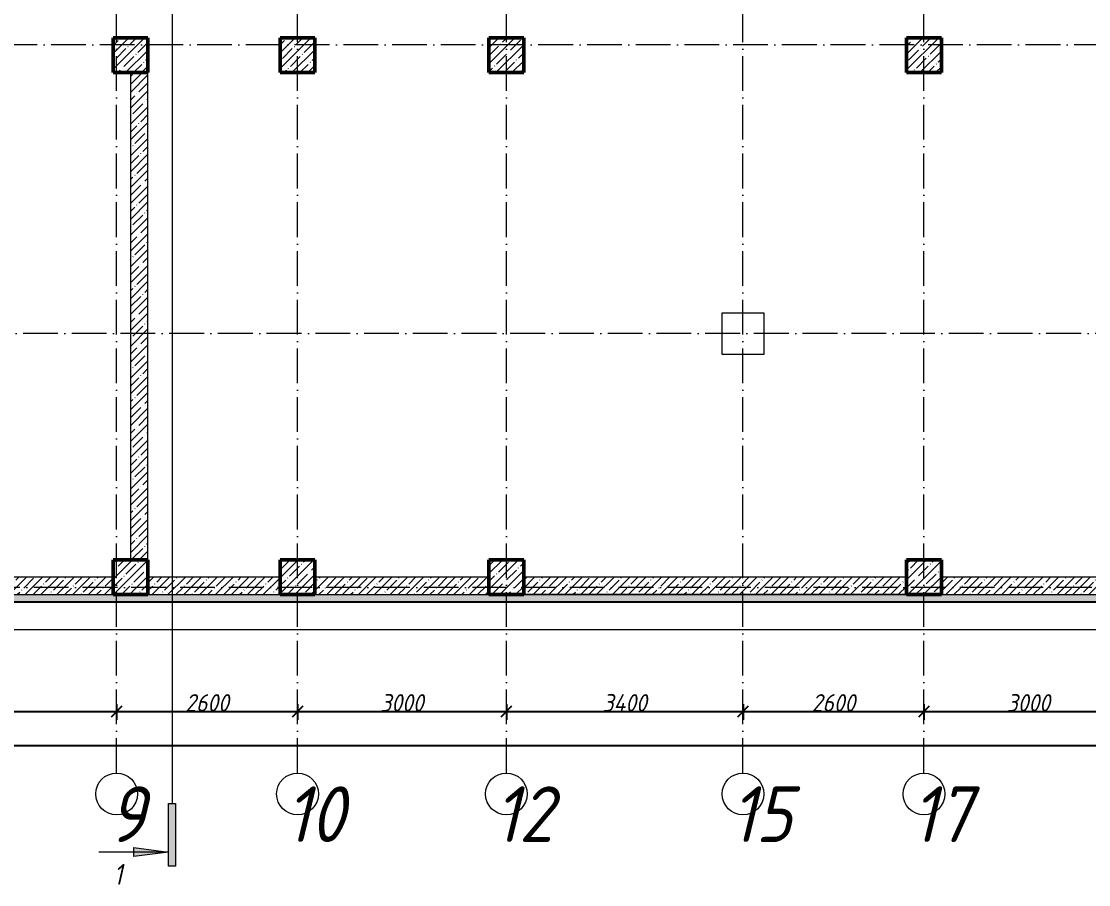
# Model space of a CAD drawing. Header units: millimetres. Extents: x -12989 to 629078, y -109036 to 555275.
# Drawn here: x 526720 to 542055, y 422042 to 434446 of the extents above; entities that cross this region are included whole.
import ezdxf

# ---------------------------------------------------------------- set-up
doc = ezdxf.new("R2010")
doc.units = ezdxf.units.MM
doc.linetypes.add('50_200_ШТРИХ_1Т_ш5_п1_п1_', pattern=[700, 500, -100, 0, -100])
for name, color, linetype, lineweight in [('A-____-____-DIMS', 7, 'Continuous', 9), ('A-FLOR-____-OTLN', 7, 'Continuous', 9), ('A-WALL-____-MCUT', 7, 'Continuous', 13), ('A-WALL-____-MCUT-1', 7, 'Continuous', 9), ('A-WALL-____-MCUT-3', 7, 'Continuous', 9), ('A-WALL-____-PATT-1', 7, 'Continuous', 9), ('A-WALL-FNSH-MCUT-1', 7, 'Continuous', 9), ('G-____-____-SYMB', 7, 'Continuous', 9), ('S-COLS-____-MCUT', 7, 'Continuous', 50), ('S-COLS-____-OTLN', 7, 'Continuous', 9), ('S-GRID-____-IDEN', 7, 'Continuous', 9), ('S-GRID-____-OTLN-1', 7, '50_200_ШТРИХ_1Т_ш5_п1_п1_', 9)]:
    doc.layers.add(name, color=color, linetype=linetype, lineweight=lineweight)
doc.layers.add('G-____-____-SYMB-1', color=9, linetype='Continuous', lineweight=9, true_color=0x808080)
doc.styles.add('ISOCPEUR_I', font='isocpeui.ttf', dxfattribs={"width": 0.9, "height": 2.5})
doc.styles.add('ISOCPEUR_I_4', font='isocpeui.ttf', dxfattribs={"width": 0.85, "height": 2})
doc.styles.add('ISOCPEUR_I_9', font='isocpeui.ttf', dxfattribs={"width": 0.9, "height": 250})
doc.dimstyles.new('ISO-2_5_0_9К_БОЛЬШОЙ_ОСИ', dxfattribs={"dimscale": 304.8, "dimtxt": 248.995294, "dimasz": 0.492126, "dimexe": 0.393701, "dimexo": 0, "dimgap": 0, "dimtad": 1, "dimdec": 0, "dimzin": 0, "dimdsep": 46, "dimtxsty": 'ISOCPEUR_I_9', "dimblk1": 'OBLIQUE', "dimblk2": 'OBLIQUE', "dimsah": 1, "dimcen": 0.09, "dimdle": 0.393701, "dimazin": 0, "dimtfac": 1, "dimtdec": 4, "dimtix": 1, "dimtmove": 0, "dimatfit": 3, "dimfxl": 1, "dimtvp": 1, "dimtolj": 1, "dimtzin": 0, "dimarcsym": 2})
pattern_1 = [(45, (513638.8, 428127.92), (-114.04925, 114.04925), []), (45, (513752.85, 428127.92), (-114.04925, 114.04925), [201.612, -40.322, 3.353, -36.97])]

# ---------------------------------------------------------------- blocks, each defined once
blk = doc.blocks.new('BSC_Колонна _Прямоугольная - 500х500-V69-АР1_Кладочный план подвала в осях 1-64_А-ГГ')
at = {"layer": 'S-COLS-____-OTLN'}
h = blk.add_hatch(dxfattribs=at)
h.set_pattern_fill('FP_80', color=256, style=0, pattern_type=2)
h.set_pattern_definition([(45, (-14650, -5831.04), (-114.0493, 114.0493), []), (45, (-14535.95, -5831.04), (-114.0493, 114.0493), [201.612, -40.322, 3.353, -36.97])])
h.paths.add_polyline_path([(-250, -250), (250, -250), (250, 250), (-250, 250)], flags=0)
at = {"layer": 'S-COLS-____-MCUT'}
for p, q in [((250, 250), (-250, 250)), ((-250, 250), (-250, -250)), ((250, -250), (250, 250)), ((-250, -250), (250, -250))]:
    blk.add_line(p, q, dxfattribs=at)
blk = doc.blocks.new('BSC_Колонна _Прямоугольная - 500х500-V77-АР1_Кладочный план подвала в осях 1-64_А-ГГ')
at = {"layer": 'S-COLS-____-OTLN'}
h = blk.add_hatch(dxfattribs=at)
h.set_pattern_fill('FP_88', color=256, style=0, pattern_type=2)
h.set_pattern_definition([(45, (-20050, 1668.96), (-114.0493, 114.0493), []), (45, (-19935.95, 1668.96), (-114.0493, 114.0493), [201.613, -40.323, 3.353, -36.97])])
h.paths.add_polyline_path([(-250, -250), (250, -250), (250, 250), (-250, 250)], flags=0)
at = {"layer": 'S-COLS-____-MCUT'}
for p, q in [((250, 250), (-250, 250)), ((-250, 250), (-250, -250)), ((250, -250), (250, 250)), ((-250, -250), (250, -250))]:
    blk.add_line(p, q, dxfattribs=at)
blk = doc.blocks.new('BSC_Колонна _Прямоугольная - 500х500-V78-АР1_Кладочный план подвала в осях 1-64_А-ГГ')
at = {"layer": 'S-COLS-____-OTLN'}
h = blk.add_hatch(dxfattribs=at)
h.set_pattern_fill('FP_89', color=256, style=0, pattern_type=2)
h.set_pattern_definition([(45, (-20050, -5831.04), (-114.0493, 114.0493), []), (45, (-19935.95, -5831.04), (-114.0493, 114.0493), [201.613, -40.323, 3.353, -36.97])])
h.paths.add_polyline_path([(-250, -250), (250, -250), (250, 250), (-250, 250)], flags=0)
at = {"layer": 'S-COLS-____-MCUT'}
for p, q in [((250, 250), (-250, 250)), ((-250, 250), (-250, -250)), ((250, -250), (250, 250)), ((-250, -250), (250, -250))]:
    blk.add_line(p, q, dxfattribs=at)
blk = doc.blocks.new('BSC_Колонна _Прямоугольная - 500х500-V93-АР1_Кладочный план подвала в осях 1-64_А-ГГ')
at = {"layer": 'S-COLS-____-OTLN'}
h = blk.add_hatch(dxfattribs=at)
h.set_pattern_fill('FP_105', color=256, style=0, pattern_type=2)
h.set_pattern_definition([(45, (-26050, 1668.96), (-114.0493, 114.0493), []), (45, (-25935.95, 1668.96), (-114.0493, 114.0493), [201.613, -40.323, 3.353, -36.97])])
h.paths.add_polyline_path([(-250, -250), (250, -250), (250, 250), (-250, 250)], flags=0)
at = {"layer": 'S-COLS-____-MCUT'}
for p, q in [((250, 250), (-250, 250)), ((-250, 250), (-250, -250)), ((250, -250), (250, 250)), ((-250, -250), (250, -250))]:
    blk.add_line(p, q, dxfattribs=at)
blk = doc.blocks.new('BSC_Колонна _Прямоугольная - 500х500-V94-АР1_Кладочный план подвала в осях 1-64_А-ГГ')
at = {"layer": 'S-COLS-____-OTLN'}
h = blk.add_hatch(dxfattribs=at)
h.set_pattern_fill('FP_106', color=256, style=0, pattern_type=2)
h.set_pattern_definition([(45, (-26050, -5831.04), (-114.0493, 114.0493), []), (45, (-25935.95, -5831.04), (-114.0493, 114.0493), [201.613, -40.323, 3.353, -36.97])])
h.paths.add_polyline_path([(-250, -250), (250, -250), (250, 250), (-250, 250)], flags=0)
at = {"layer": 'S-COLS-____-MCUT'}
for p, q in [((250, 250), (-250, 250)), ((-250, 250), (-250, -250)), ((250, -250), (250, 250)), ((-250, -250), (250, -250))]:
    blk.add_line(p, q, dxfattribs=at)
blk = doc.blocks.new('BSC_Колонна _Прямоугольная - 500х500-V138-АР1_Кладочный план подвала в осях 1-64_А-ГГ')
at = {"layer": 'S-COLS-____-OTLN'}
h = blk.add_hatch(dxfattribs=at)
h.set_pattern_fill('FP_154', color=256, style=0, pattern_type=2)
h.set_pattern_definition([(45, (-17050, -5831.04), (-114.0493, 114.0493), []), (45, (-16935.95, -5831.04), (-114.0493, 114.0493), [201.612, -40.322, 3.353, -36.97])])
h.paths.add_polyline_path([(-250, -250), (250, -250), (250, 250), (-250, 250)], flags=0)
at = {"layer": 'S-COLS-____-MCUT'}
for p, q in [((250, 250), (-250, 250)), ((-250, 250), (-250, -250)), ((250, -250), (250, 250)), ((-250, -250), (250, -250))]:
    blk.add_line(p, q, dxfattribs=at)
blk = doc.blocks.new('BSC_Колонна _Прямоугольная - 500х500-V139-АР1_Кладочный план подвала в осях 1-64_А-ГГ')
at = {"layer": 'S-COLS-____-OTLN'}
h = blk.add_hatch(dxfattribs=at)
h.set_pattern_fill('FP_155', color=256, style=0, pattern_type=2)
h.set_pattern_definition([(45, (-14650, 1668.96), (-114.0493, 114.0493), []), (45, (-14535.95, 1668.96), (-114.0493, 114.0493), [201.612, -40.322, 3.353, -36.97])])
h.paths.add_polyline_path([(-250, -250), (250, -250), (250, 250), (-250, 250)], flags=0)
at = {"layer": 'S-COLS-____-MCUT'}
for p, q in [((250, 250), (-250, 250)), ((-250, 250), (-250, -250)), ((250, -250), (250, 250)), ((-250, -250), (250, -250))]:
    blk.add_line(p, q, dxfattribs=at)
blk = doc.blocks.new('Ось сетки - Круг_Ø6_00__ISO-2_5_0_9K_-25732049-АР1_Кладочный план подвала в осях 1-64_А-ГГ')
at = {"layer": 'S-GRID-____-IDEN'}
blk.add_circle((0, 0), 3, dxfattribs=at)
blk = doc.blocks.new('Разрез - Концевая часть разреза-18266132-АР1_Кладочный план подвала в осях 1-64_А-ГГ')
at = {"layer": 'G-____-____-SYMB'}
for points in [[(0, 0.5), (0, -0.5), (-9, -0.5), (-9, 0.5)], [(-6.29, -5.5), (-7.61, -5.5), (-6.95, -0.5)]]:
    blk.add_hatch(color=256, dxfattribs=at).paths.add_polyline_path(points, flags=0)
for p, q in [((0, 0.5), (-9, 0.5)), ((-9, 0.5), (-9, -0.5)), ((0, -0.5), (0, 0.5)), ((-9, -0.5), (0, -0.5)), ((-6.95, -0.5), (-7.61, -5.5)), ((-6.95, -0.5), (-6.95, -10.5)), ((-6.29, -5.5), (-6.95, -0.5)), ((-7.61, -5.5), (-6.29, -5.5))]:
    blk.add_line(p, q, dxfattribs=at)
blk = doc.blocks.new('_Oblique')
at = {"color": 0, "linetype": 'ByBlock', "lineweight": -2}
blk.add_line((-0.5, -0.5), (0.5, 0.5), dxfattribs=at)
blk = doc.blocks.new('*D6464')
at = {"layer": 'A-____-____-DIMS', "color": 0, "lineweight": -2, "transparency": 16777216}
for p, q in [((523489, 424635), (523489, 424409)), ((528089, 424635), (528089, 424409)), ((523369, 424529), (528209, 424529))]:
    blk.add_line(p, q, dxfattribs=at)
at = {"layer": 'Defpoints', "color": 0, "transparency": 16777216}
for p in [(523489, 424635), (528089, 424635), (528089, 424529)]:
    blk.add_point(p, dxfattribs=at)
at = {"layer": 'A-____-____-DIMS', "color": 0, "lineweight": -2, "transparency": 16777216, "xscale": 150, "yscale": 150, "zscale": 150, "rotation": 180}
blk.add_blockref('_Oblique', (523489, 424529), dxfattribs=at)
at = {"layer": 'A-____-____-DIMS', "color": 0, "lineweight": -2, "transparency": 16777216, "xscale": 150, "yscale": 150, "zscale": 150}
blk.add_blockref('_Oblique', (528089, 424529), dxfattribs=at)
at = {"layer": 'A-____-____-DIMS', "color": 0, "transparency": 16777216, "insert": (525789, 424654), "char_height": 250, "width": 781.46, "attachment_point": 5, "style": 'ISOCPEUR_I_9'}
blk.add_mtext('\\A1;4600', dxfattribs=at)
blk = doc.blocks.new('*D6465')
at = {"layer": 'A-____-____-DIMS', "color": 0, "lineweight": -2, "transparency": 16777216}
for p, q in [((528089, 424635), (528089, 424409)), ((530689, 424635), (530689, 424409)), ((527969, 424529), (530809, 424529))]:
    blk.add_line(p, q, dxfattribs=at)
at = {"layer": 'Defpoints', "color": 0, "transparency": 16777216}
for p in [(528089, 424635), (530689, 424635), (530689, 424529)]:
    blk.add_point(p, dxfattribs=at)
at = {"layer": 'A-____-____-DIMS', "color": 0, "lineweight": -2, "transparency": 16777216, "xscale": 150, "yscale": 150, "zscale": 150, "rotation": 180}
blk.add_blockref('_Oblique', (528089, 424529), dxfattribs=at)
at = {"layer": 'A-____-____-DIMS', "color": 0, "lineweight": -2, "transparency": 16777216, "xscale": 150, "yscale": 150, "zscale": 150}
blk.add_blockref('_Oblique', (530689, 424529), dxfattribs=at)
at = {"layer": 'A-____-____-DIMS', "color": 0, "transparency": 16777216, "insert": (529389, 424654), "char_height": 250, "width": 758.48, "attachment_point": 5, "style": 'ISOCPEUR_I_9'}
blk.add_mtext('\\A1;2600', dxfattribs=at)
blk = doc.blocks.new('*D6466')
at = {"layer": 'A-____-____-DIMS', "color": 0, "lineweight": -2, "transparency": 16777216}
for p, q in [((530689, 424635), (530689, 424409)), ((533689, 424635), (533689, 424409)), ((530569, 424529), (533809, 424529))]:
    blk.add_line(p, q, dxfattribs=at)
at = {"layer": 'Defpoints', "color": 0, "transparency": 16777216}
for p in [(530689, 424635), (533689, 424635), (533689, 424529)]:
    blk.add_point(p, dxfattribs=at)
at = {"layer": 'A-____-____-DIMS', "color": 0, "lineweight": -2, "transparency": 16777216, "xscale": 150, "yscale": 150, "zscale": 150, "rotation": 180}
blk.add_blockref('_Oblique', (530689, 424529), dxfattribs=at)
at = {"layer": 'A-____-____-DIMS', "color": 0, "lineweight": -2, "transparency": 16777216, "xscale": 150, "yscale": 150, "zscale": 150}
blk.add_blockref('_Oblique', (533689, 424529), dxfattribs=at)
at = {"layer": 'A-____-____-DIMS', "color": 0, "transparency": 16777216, "insert": (532189, 424654), "char_height": 250, "width": 758.48, "attachment_point": 5, "style": 'ISOCPEUR_I_9'}
blk.add_mtext('\\A1;3000', dxfattribs=at)
blk = doc.blocks.new('*D6467')
at = {"layer": 'A-____-____-DIMS', "color": 0, "lineweight": -2, "transparency": 16777216}
for p, q in [((533689, 424635), (533689, 424409)), ((537089, 424635), (537089, 424409)), ((533569, 424529), (537209, 424529))]:
    blk.add_line(p, q, dxfattribs=at)
at = {"layer": 'Defpoints', "color": 0, "transparency": 16777216}
for p in [(533689, 424635), (537089, 424635), (537089, 424529)]:
    blk.add_point(p, dxfattribs=at)
at = {"layer": 'A-____-____-DIMS', "color": 0, "lineweight": -2, "transparency": 16777216, "xscale": 150, "yscale": 150, "zscale": 150, "rotation": 180}
blk.add_blockref('_Oblique', (533689, 424529), dxfattribs=at)
at = {"layer": 'A-____-____-DIMS', "color": 0, "lineweight": -2, "transparency": 16777216, "xscale": 150, "yscale": 150, "zscale": 150}
blk.add_blockref('_Oblique', (537089, 424529), dxfattribs=at)
at = {"layer": 'A-____-____-DIMS', "color": 0, "transparency": 16777216, "insert": (535389, 424654), "char_height": 250, "width": 781.46, "attachment_point": 5, "style": 'ISOCPEUR_I_9'}
blk.add_mtext('\\A1;3400', dxfattribs=at)
blk = doc.blocks.new('*D6468')
at = {"layer": 'A-____-____-DIMS', "color": 0, "lineweight": -2, "transparency": 16777216}
for p, q in [((537089, 424635), (537089, 424409)), ((539689, 424635), (539689, 424409)), ((536969, 424529), (539809, 424529))]:
    blk.add_line(p, q, dxfattribs=at)
at = {"layer": 'Defpoints', "color": 0, "transparency": 16777216}
for p in [(537089, 424635), (539689, 424635), (539689, 424529)]:
    blk.add_point(p, dxfattribs=at)
at = {"layer": 'A-____-____-DIMS', "color": 0, "lineweight": -2, "transparency": 16777216, "xscale": 150, "yscale": 150, "zscale": 150, "rotation": 180}
blk.add_blockref('_Oblique', (537089, 424529), dxfattribs=at)
at = {"layer": 'A-____-____-DIMS', "color": 0, "lineweight": -2, "transparency": 16777216, "xscale": 150, "yscale": 150, "zscale": 150}
blk.add_blockref('_Oblique', (539689, 424529), dxfattribs=at)
at = {"layer": 'A-____-____-DIMS', "color": 0, "transparency": 16777216, "insert": (538389, 424654), "char_height": 250, "width": 758.48, "attachment_point": 5, "style": 'ISOCPEUR_I_9'}
blk.add_mtext('\\A1;2600', dxfattribs=at)
blk = doc.blocks.new('*D6469')
at = {"layer": 'A-____-____-DIMS', "color": 0, "lineweight": -2, "transparency": 16777216}
for p, q in [((539689, 424635), (539689, 424409)), ((542689, 424635), (542689, 424409)), ((539569, 424529), (542809, 424529))]:
    blk.add_line(p, q, dxfattribs=at)
at = {"layer": 'Defpoints', "color": 0, "transparency": 16777216}
for p in [(539689, 424635), (542689, 424635), (542689, 424529)]:
    blk.add_point(p, dxfattribs=at)
at = {"layer": 'A-____-____-DIMS', "color": 0, "lineweight": -2, "transparency": 16777216, "xscale": 150, "yscale": 150, "zscale": 150, "rotation": 180}
blk.add_blockref('_Oblique', (539689, 424529), dxfattribs=at)
at = {"layer": 'A-____-____-DIMS', "color": 0, "lineweight": -2, "transparency": 16777216, "xscale": 150, "yscale": 150, "zscale": 150}
blk.add_blockref('_Oblique', (542689, 424529), dxfattribs=at)
at = {"layer": 'A-____-____-DIMS', "color": 0, "transparency": 16777216, "insert": (541189, 424654), "char_height": 250, "width": 758.48, "attachment_point": 5, "style": 'ISOCPEUR_I_9'}
blk.add_mtext('\\A1;3000', dxfattribs=at)
blk = doc.blocks.new('*D6491')
at = {"layer": 'A-____-____-DIMS', "color": 0, "lineweight": -2, "transparency": 16777216}
for p, q in [((511169, 424041), (614909, 424041)), ((511289, 424147), (511289, 423921)), ((614789, 424147), (614789, 423921))]:
    blk.add_line(p, q, dxfattribs=at)
at = {"layer": 'Defpoints', "color": 0, "transparency": 16777216}
for p in [(511289, 424147), (614789, 424147), (614789, 424041)]:
    blk.add_point(p, dxfattribs=at)
at = {"layer": 'A-____-____-DIMS', "color": 0, "lineweight": -2, "transparency": 16777216, "xscale": 150, "yscale": 150, "zscale": 150, "rotation": 180}
blk.add_blockref('_Oblique', (511289, 424041), dxfattribs=at)
at = {"layer": 'A-____-____-DIMS', "color": 0, "lineweight": -2, "transparency": 16777216, "xscale": 150, "yscale": 150, "zscale": 150}
blk.add_blockref('_Oblique', (614789, 424041), dxfattribs=at)
at = {"layer": 'A-____-____-DIMS', "color": 0, "transparency": 16777216, "insert": (563039, 424166), "char_height": 250, "width": 1080.26, "attachment_point": 5, "style": 'ISOCPEUR_I_9'}
blk.add_mtext('\\A1;103500', dxfattribs=at)

msp = doc.modelspace()

# ---------------------------------------------------------------- hatches: boundary and pattern name
at = {"layer": 'A-WALL-____-PATT-1'}
h = msp.add_hatch(dxfattribs=at)
h.set_pattern_fill('FP_1', color=256, style=0, pattern_type=2)
h.set_pattern_definition(pattern_1)
h.paths.add_polyline_path([(528538.8036, 426708.9591), (528538.8036, 433708.9591), (528288.8036, 433708.9591), (528288.8036, 426708.9591)], flags=0)
h = msp.add_hatch(dxfattribs=at)
h.set_pattern_fill('FP_1', color=256, style=0, pattern_type=2)
h.set_pattern_definition(pattern_1)
h.paths.add_polyline_path([(528038.8036, 426208.9591), (528038.8036, 426458.9591), (524538.8036, 426458.9591), (524538.8036, 426208.9591)], flags=0)
h = msp.add_hatch(dxfattribs=at)
h.set_pattern_fill('FP_1', color=256, style=0, pattern_type=2)
h.set_pattern_definition(pattern_1)
h.paths.add_polyline_path([(530438.8036, 426208.9591), (530438.8036, 426458.9591), (528538.8036, 426458.9591), (528538.8036, 426208.9591)], flags=0)
h = msp.add_hatch(dxfattribs=at)
h.set_pattern_fill('FP_1', color=256, style=0, pattern_type=2)
h.set_pattern_definition(pattern_1)
h.paths.add_polyline_path([(533438.8036, 426208.9591), (533438.8036, 426458.9591), (530938.8036, 426458.9591), (530938.8036, 426208.9591)], flags=0)
h = msp.add_hatch(dxfattribs=at)
h.set_pattern_fill('FP_1', color=256, style=0, pattern_type=2)
h.set_pattern_definition(pattern_1)
h.paths.add_polyline_path([(539438.8036, 426208.9591), (539438.8036, 426458.9591), (533938.8036, 426458.9591), (533938.8036, 426208.9591), (534833.4745, 426208.9591)], flags=0)
h = msp.add_hatch(dxfattribs=at)
h.set_pattern_fill('FP_1', color=256, style=0, pattern_type=2)
h.set_pattern_definition(pattern_1)
h.paths.add_polyline_path([(542438.8036, 426208.9591), (542438.8036, 426458.9591), (539938.8036, 426458.9591), (539938.8036, 426208.9591)], flags=0)
h = msp.add_hatch(dxfattribs=at)
h.set_pattern_fill('FP_91', color=256, style=0, pattern_type=2)
h.set_pattern_definition([(0, (513638.804, 428127.92), (120.968, 69.841), [80.645, -161.29]), (120, (513638.804, 428127.92), (-120.96808, 69.84086), [80.645, -161.29]), (60, (513638.804, 428127.92), (-8e-05, 139.68186), [0, -161.29, 80.645, 0])])
h.paths.add_polyline_path([(614990.8036, 426106.9591), (614990.8036, 426206.9591), (511186.8036, 426206.9591), (511186.8036, 426106.9591), (612603.6164, 426106.9591)], flags=0)
at = {"layer": 'S-COLS-____-OTLN'}
h = msp.add_hatch(dxfattribs=at)
h.set_pattern_fill('FP_1', color=256, style=0, pattern_type=2)
h.set_pattern_definition(pattern_1)
h.paths.add_polyline_path([(530438.8036, 426208.9591), (530938.8036, 426208.9591), (530938.8036, 426708.9591), (530438.8036, 426708.9591)], flags=0)

# ---------------------------------------------------------------- linework, layer by layer
at = {"layer": 'A-FLOR-____-OTLN'}
for p, q in [((536788.8036, 429658.9591), (536788.8036, 430258.9591)), ((536788.8036, 430258.9591), (537388.8036, 430258.9591)), ((537388.8036, 430258.9591), (537388.8036, 429658.9591)), ((537388.8036, 429658.9591), (536788.8036, 429658.9591)), ((510688.8036, 425708.9591), (551938.8036, 425708.9591))]:
    msp.add_line(p, q, dxfattribs=at)
at = {"layer": 'A-WALL-____-MCUT'}
for p, q in [((511078.8036, 426098.9591), (614998.8036, 426098.9591)), ((614990.8036, 426106.9591), (511086.8036, 426106.9591))]:
    msp.add_line(p, q, dxfattribs=at)
at = {"layer": 'A-WALL-____-MCUT-1'}
for p, q in [((528288.8036, 433708.9591), (528288.8036, 426708.9591)), ((528538.8036, 426708.9591), (528538.8036, 433708.9591)), ((528038.8036, 426458.9591), (524538.8036, 426458.9591)), ((530438.8036, 426458.9591), (528538.8036, 426458.9591)), ((530438.8036, 426208.9591), (530438.8036, 426458.9591)), ((533438.8036, 426458.9591), (530938.8036, 426458.9591)), ((530938.8036, 426458.9591), (530938.8036, 426208.9591)), ((539438.8036, 426458.9591), (533938.8036, 426458.9591)), ((542438.8036, 426458.9591), (539938.8036, 426458.9591)), ((524538.8036, 426208.9591), (528038.8036, 426208.9591)), ((528538.8036, 426208.9591), (530438.8036, 426208.9591)), ((530938.8036, 426208.9591), (533438.8036, 426208.9591)), ((539438.8036, 426208.9591), (533938.8036, 426208.9591)), ((539938.8036, 426208.9591), (542438.8036, 426208.9591))]:
    msp.add_line(p, q, dxfattribs=at)
at = {"layer": 'A-WALL-____-MCUT-3'}
msp.add_line((614890.8036, 426206.9591), (511186.8036, 426206.9591), dxfattribs=at)
at = {"layer": 'A-WALL-FNSH-MCUT-1'}
msp.add_line((530938.8036, 426208.9591), (530438.8036, 426208.9591), dxfattribs=at)
at = {"layer": 'G-____-____-SYMB-1'}
msp.add_line((528885.0746, 478280.7491), (528885.0746, 423205.3785), dxfattribs=at)
at = {"layer": 'S-COLS-____-MCUT'}
for p, q in [((530938.8036, 426708.9591), (530438.8036, 426708.9591)), ((530438.8036, 426708.9591), (530438.8036, 426208.9591)), ((530938.8036, 426208.9591), (530938.8036, 426708.9591)), ((530438.8036, 426208.9591), (530938.8036, 426208.9591))]:
    msp.add_line(p, q, dxfattribs=at)
at = {"layer": 'S-GRID-____-OTLN-1'}
for p, q in [((528088.8036, 423645.3108), (528088.8036, 478008.8768)), ((530688.8036, 423645.3108), (530688.8036, 478008.8768)), ((533688.8036, 423645.3108), (533688.8036, 478008.8768)), ((537088.8036, 423645.3108), (537088.8036, 478008.8768)), ((539688.8036, 423645.3108), (539688.8036, 438278.4565)), ((603957.5909, 434108.9591), (508970.0334, 434108.9591)), ((617557.3972, 429958.9591), (508970.0334, 429958.9591)), ((617713.2102, 426308.9591), (508970.0334, 426308.9591))]:
    msp.add_line(p, q, dxfattribs=at)

# ---------------------------------------------------------------- block references
at = {"layer": 'G-____-____-SYMB', "extrusion": (0, 0, -1), "xscale": 99.99999999999993, "yscale": 99.99999999999993, "zscale": 99.99999999999993, "rotation": 90.00000000000053}
msp.add_blockref('Разрез - Концевая часть разреза-18266132-АР1_Кладочный план подвала в осях 1-64_А-ГГ', (-528885.0746, 423205.3785), dxfattribs=at)
at = {"layer": 'S-COLS-____-OTLN'}
for name, p in [('BSC_Колонна _Прямоугольная - 500х500-V69-АР1_Кладочный план подвала в осях 1-64_А-ГГ', (528288.8036, 433958.9591)), ('BSC_Колонна _Прямоугольная - 500х500-V138-АР1_Кладочный план подвала в осях 1-64_А-ГГ', (530688.8036, 433958.9591)), ('BSC_Колонна _Прямоугольная - 500х500-V78-АР1_Кладочный план подвала в осях 1-64_А-ГГ', (533688.8036, 433958.9591)), ('BSC_Колонна _Прямоугольная - 500х500-V94-АР1_Кладочный план подвала в осях 1-64_А-ГГ', (539688.8036, 433958.9591)), ('BSC_Колонна _Прямоугольная - 500х500-V139-АР1_Кладочный план подвала в осях 1-64_А-ГГ', (528288.8036, 426458.9591)), ('BSC_Колонна _Прямоугольная - 500х500-V77-АР1_Кладочный план подвала в осях 1-64_А-ГГ', (533688.8036, 426458.9591)), ('BSC_Колонна _Прямоугольная - 500х500-V93-АР1_Кладочный план подвала в осях 1-64_А-ГГ', (539688.8036, 426458.9591))]:
    msp.add_blockref(name, p, dxfattribs=at)
at = {"layer": 'S-GRID-____-IDEN', "xscale": 99.99999999999993, "yscale": 99.99999999999993, "zscale": 99.99999999999993}
for p in [(528088.8036, 423345.3108), (530688.8036, 423345.3108), (533688.8036, 423345.3108), (537088.8036, 423345.3108), (539688.8036, 423345.3108)]:
    msp.add_blockref('Ось сетки - Круг_Ø6_00__ISO-2_5_0_9K_-25732049-АР1_Кладочный план подвала в осях 1-64_А-ГГ', p, dxfattribs=at)

# ---------------------------------------------------------------- texts
at = {"layer": 'G-____-____-SYMB', "insert": (528045.4748, 422340.5602), "char_height": 300, "width": 184.388125, "attachment_point": 1, "style": 'ISOCPEUR_I_4'}
msp.add_mtext('\\fISOCPEUR|b0|i1|c204|p34|;1', dxfattribs=at)
at = {"layer": 'S-GRID-____-IDEN', "char_height": 800, "attachment_point": 1, "style": 'ISOCPEUR_I'}
for s, insert, width in [('\\fISOCPEUR|b0|i1|c204|p34|;\\W.9;9', (527967.1252, 423454.0855), 202.02525), ('10', (530507.7252, 423454.0855), 346.329), ('12', (533507.7252, 423454.0855), 346.329), ('15', (536907.7252, 423454.0855), 346.329), ('17', (539507.7252, 423454.0855), 346.329)]:
    msp.add_mtext(s, dxfattribs=dict(at, insert=insert, width=width))

# ---------------------------------------------------------------- dimensions: what is measured, and where the dimension line sits
at = {"layer": 'A-____-____-DIMS'}
for base, p1, p2, override, picture, middle in [((528088.8036, 424529.3942), (523488.8036, 424635.4602), (528088.8036, 424635.4602), {"dimtxt": 400, "dimpost": '<>', "dimfxl": 4600}, '*D6464', (525788.8036, 424654.3942)), ((530688.8036, 424529.3942), (528088.8036, 424635.4602), (530688.8036, 424635.4602), {"dimtxt": 400, "dimpost": '<>', "dimfxl": 2600}, '*D6465', (529388.8036, 424654.3942)), ((533688.8036, 424529.3942), (530688.8036, 424635.4602), (533688.8036, 424635.4602), {"dimtxt": 400, "dimpost": '<>', "dimfxl": 3000}, '*D6466', (532188.8036, 424654.3942)), ((537088.8036, 424529.3942), (533688.8036, 424635.4602), (537088.8036, 424635.4602), {"dimtxt": 400, "dimpost": '<>', "dimfxl": 3400}, '*D6467', (535388.8036, 424654.3942)), ((539688.8036, 424529.3942), (537088.8036, 424635.4602), (539688.8036, 424635.4602), {"dimtxt": 400, "dimpost": '<>', "dimfxl": 2600}, '*D6468', (538388.8036, 424654.3942)), ((542688.8036, 424529.3942), (539688.8036, 424635.4602), (542688.8036, 424635.4602), {"dimtxt": 400, "dimpost": '<>', "dimfxl": 3000}, '*D6469', (541188.8036, 424654.3942)), ((614788.8036, 424041.1871), (511288.8036, 424147.2531), (614788.8036, 424147.2531), {"dimtxt": 400, "dimpost": '<>', "dimfxl": 103500}, '*D6491', (563038.8036, 424166.1871))]:
    dim = msp.add_linear_dim(base=base, p1=p1, p2=p2, dimstyle='ISO-2_5_0_9К_БОЛЬШОЙ_ОСИ', override=override, dxfattribs=at)
    dim.commit()
    dim.dimension.update_dxf_attribs({"geometry": picture, "text_midpoint": middle})

doc.saveas('drawing.dxf')
